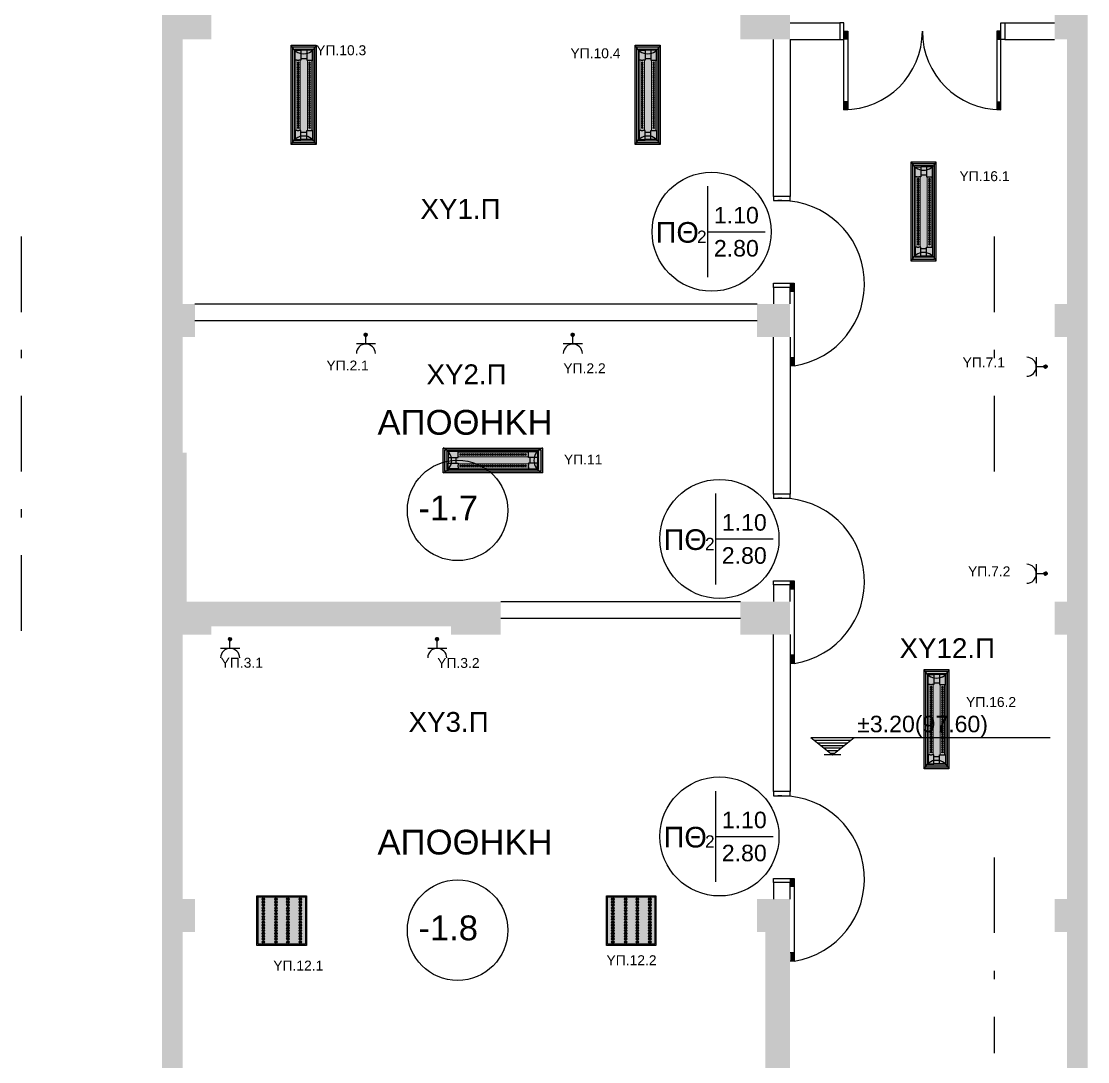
# Model space of a CAD drawing. Header units: metres. Extents: x 0 to 132, y -109 to 310.
# Drawn here: x 20.32 to 33.22, y -63.54 to -50.95 of the extents above; entities that cross this region are included whole.
import ezdxf
from ezdxf.enums import TextEntityAlignment as Align

# ---------------------------------------------------------------- set-up
doc = ezdxf.new("R2010")
doc.units = ezdxf.units.M
doc.header["$LTSCALE"] = 0.036
doc.linetypes.add('DASHDOTX2', pattern=[50.8, 25.4, -12.7, 0, -12.7])
doc.layers.get('0').update_dxf_attribs({"color": 252})
for name, color, linetype in [('arxitektonika', 254, 'Continuous'), ('electext', 20, 'Continuous'), ('HLEK-SYMBOL', 3, 'Continuous'), ('HLEK_FL001_SYMBOLS', 230, 'Continuous'), ('mihanologika text', 20, 'Continuous'), ('Parathira', 252, 'Continuous')]:
    doc.layers.add(name, color=color, linetype=linetype)
doc.styles.add('COMU-N', font='arial.ttf')
doc.styles.get("Standard").update_dxf_attribs({"font": 'arial.ttf'})

# ---------------------------------------------------------------- blocks, each defined once
blk = doc.blocks.new('A$C30F022F0')
at = {"layer": 'Parathira'}
for p, q in [((-0.2, -0.2), (-0.2, -0.25)), ((-0.2, -0.25), (0, -0.25)), ((-0.1, -0.25), (-0.15, -0.25)), ((0, -0.25), (0, -0.2)), ((-0.2, -1.25), (0, -1.25)), ((-0.2, -1.3), (-0.2, -1.25)), ((0, -1.25), (0.05, -1.25)), ((0, -1.25), (0, -1.3)), ((0.01, -1.25), (0.01, -1.35)), ((0.02, -1.25), (0.02, -1.35)), ((0.03, -1.25), (0.03, -1.35)), ((0.04, -1.25), (0.04, -1.35)), ((0.05, -1.25), (0.05, -2.25)), ((0.05, -1.35), (0, -1.35)), ((0.05, -2.15), (0, -2.15)), ((0.01, -2.15), (0.01, -2.25)), ((0.02, -2.15), (0.02, -2.25)), ((0.03, -2.15), (0.03, -2.25)), ((0.04, -2.15), (0.04, -2.25)), ((0.05, -2.25), (0, -2.25))]:
    blk.add_line(p, q, dxfattribs=at)
blk.add_arc((-0.106, -1.256), 1.006, 278.9092, 89.67, dxfattribs=at)
blk = doc.blocks.new('A$C5CF07E2A')
at = {"layer": 'Parathira'}
for p, q in [((0.05, 0), (0, 0)), ((0.05, -0.2), (0.05, 0)), ((1.95, 0), (2, 0)), ((1.95, -0.2), (1.95, 0)), ((0.05, -1.05), (0.05, -0.1)), ((0.05, -0.1), (0.098, -0.1)), ((0.059, -0.1), (0.059, -0.195)), ((0.069, -0.1), (0.069, -0.195)), ((0.079, -0.1), (0.079, -0.195)), ((0.088, -0.1), (0.088, -0.195)), ((0.098, -0.1), (0.098, -1.049)), ((1.95, -0.1), (1.903, -0.1)), ((1.903, -0.1), (1.903, -1.049)), ((1.912, -0.1), (1.912, -0.195)), ((1.922, -0.1), (1.922, -0.195)), ((1.931, -0.1), (1.931, -0.195)), ((1.941, -0.1), (1.941, -0.195)), ((1.95, -1.05), (1.95, -0.1)), ((0, -0.2), (0.05, -0.2)), ((0.098, -0.195), (0.05, -0.195)), ((1.903, -0.195), (1.95, -0.195)), ((2, -0.2), (1.95, -0.2)), ((0.098, -0.955), (0.05, -0.955)), ((0.059, -0.955), (0.059, -1.05)), ((0.069, -0.955), (0.069, -1.05)), ((0.079, -0.955), (0.079, -1.05)), ((0.088, -0.955), (0.088, -1.049)), ((1.903, -0.955), (1.95, -0.955)), ((1.912, -0.955), (1.912, -1.049)), ((1.922, -0.955), (1.922, -1.05)), ((1.931, -0.955), (1.931, -1.05)), ((1.941, -0.955), (1.941, -1.05))]:
    blk.add_line(p, q, dxfattribs=at)
for centre, start, end in [((0.05, -0.1), 270, 0), ((1.95, -0.1), 180, 270)]:
    blk.add_arc(centre, 0.95, start, end, dxfattribs=at)
blk = doc.blocks.new('gJ6_a14')
at = {"linetype": 'Continuous'}
for p, q in [((-0.1176, 0.1119), (0.113, 0.1119)), ((0, 0.1119), (0, 0))]:
    blk.add_line(p, q, dxfattribs=at)
blk.add_arc((-0.0023, 0.2279), 0.1153, 180, 358.95657, dxfattribs=at)
blk = doc.blocks.new('*X789')
at = {"color": 0}
for p, q in [((15.598, 2.587), (15.737, 2.727)), ((15.598, 2.622), (15.702, 2.727)), ((15.601, 2.607), (15.609, 2.616)), ((15.604, 2.646), (15.605, 2.647)), ((15.605, 2.559), (15.765, 2.719)), ((15.605, 2.577), (15.614, 2.585)), ((15.609, 2.652), (15.618, 2.66)), ((15.611, 2.547), (15.618, 2.554)), ((15.614, 2.621), (15.623, 2.63)), ((15.617, 2.536), (15.789, 2.707)), ((15.618, 2.59), (15.627, 2.599)), ((15.623, 2.665), (15.631, 2.674)), ((15.623, 2.559), (15.631, 2.568)), ((15.627, 2.634), (15.636, 2.643)), ((15.627, 2.528), (15.636, 2.537)), ((15.631, 2.603), (15.64, 2.612)), ((15.633, 2.516), (15.808, 2.691)), ((15.636, 2.678), (15.645, 2.687)), ((15.636, 2.572), (15.645, 2.581)), ((15.64, 2.647), (15.649, 2.656)), ((15.64, 2.541), (15.649, 2.55)), ((15.645, 2.616), (15.654, 2.625)), ((15.645, 2.51), (15.654, 2.519)), ((15.649, 2.691), (15.658, 2.7)), ((15.649, 2.585), (15.658, 2.594)), ((15.653, 2.501), (15.824, 2.672)), ((15.654, 2.66), (15.662, 2.669)), ((15.654, 2.554), (15.662, 2.563)), ((15.658, 2.63), (15.667, 2.638)), ((15.658, 2.523), (15.667, 2.532)), ((15.662, 2.705), (15.671, 2.714)), ((15.662, 2.599), (15.671, 2.607)), ((15.664, 2.494), (15.671, 2.501)), ((15.667, 2.674), (15.676, 2.683)), ((15.667, 2.568), (15.676, 2.577)), ((15.671, 2.643), (15.68, 2.652)), ((15.671, 2.537), (15.68, 2.546)), ((15.676, 2.718), (15.678, 2.721)), ((15.676, 2.489), (15.836, 2.648)), ((15.676, 2.612), (15.685, 2.621)), ((15.676, 2.506), (15.685, 2.515)), ((15.68, 2.687), (15.689, 2.696)), ((15.68, 2.581), (15.689, 2.59)), ((15.685, 2.656), (15.693, 2.665)), ((15.685, 2.55), (15.693, 2.559)), ((15.689, 2.625), (15.698, 2.634)), ((15.689, 2.519), (15.698, 2.528)), ((15.693, 2.7), (15.702, 2.709)), ((15.693, 2.594), (15.702, 2.603)), ((15.693, 2.488), (15.702, 2.497)), ((15.698, 2.669), (15.707, 2.678)), ((15.698, 2.563), (15.707, 2.572)), ((15.702, 2.638), (15.711, 2.647)), ((15.702, 2.532), (15.711, 2.541)), ((15.705, 2.482), (15.843, 2.62)), ((15.707, 2.714), (15.715, 2.722)), ((15.707, 2.607), (15.715, 2.616)), ((15.707, 2.501), (15.715, 2.51)), ((15.711, 2.683), (15.72, 2.691)), ((15.711, 2.577), (15.72, 2.585)), ((15.715, 2.652), (15.724, 2.66)), ((15.715, 2.546), (15.724, 2.554)), ((15.72, 2.727), (15.721, 2.728)), ((15.72, 2.621), (15.729, 2.63)), ((15.72, 2.515), (15.729, 2.523)), ((15.724, 2.696), (15.733, 2.705)), ((15.724, 2.59), (15.733, 2.599)), ((15.724, 2.484), (15.733, 2.493)), ((15.729, 2.665), (15.738, 2.674)), ((15.729, 2.559), (15.738, 2.568)), ((15.733, 2.634), (15.742, 2.643)), ((15.733, 2.528), (15.742, 2.537)), ((15.738, 2.709), (15.746, 2.718)), ((15.738, 2.603), (15.746, 2.612)), ((15.738, 2.497), (15.746, 2.506)), ((15.741, 2.482), (15.842, 2.584)), ((15.742, 2.678), (15.751, 2.687)), ((15.742, 2.572), (15.751, 2.581)), ((15.746, 2.647), (15.755, 2.656)), ((15.746, 2.541), (15.755, 2.55)), ((15.751, 2.722), (15.752, 2.724)), ((15.751, 2.616), (15.76, 2.625)), ((15.751, 2.51), (15.76, 2.519)), ((15.755, 2.691), (15.764, 2.7)), ((15.755, 2.585), (15.764, 2.594)), ((15.76, 2.66), (15.768, 2.669)), ((15.76, 2.554), (15.768, 2.563)), ((15.764, 2.63), (15.773, 2.638)), ((15.764, 2.523), (15.773, 2.532)), ((15.768, 2.705), (15.777, 2.714)), ((15.768, 2.599), (15.777, 2.607)), ((15.768, 2.493), (15.777, 2.501)), ((15.773, 2.674), (15.782, 2.683)), ((15.773, 2.568), (15.782, 2.577)), ((15.777, 2.643), (15.786, 2.652)), ((15.777, 2.537), (15.786, 2.546)), ((15.782, 2.612), (15.791, 2.621)), ((15.782, 2.506), (15.791, 2.515)), ((15.786, 2.687), (15.795, 2.696)), ((15.786, 2.581), (15.795, 2.59)), ((15.791, 2.656), (15.799, 2.665)), ((15.791, 2.55), (15.799, 2.559)), ((15.795, 2.625), (15.804, 2.634)), ((15.795, 2.519), (15.804, 2.528)), ((15.799, 2.594), (15.808, 2.603)), ((15.804, 2.669), (15.813, 2.678)), ((15.804, 2.563), (15.813, 2.572)), ((15.808, 2.638), (15.817, 2.647)), ((15.808, 2.532), (15.817, 2.541)), ((15.813, 2.607), (15.822, 2.616)), ((15.817, 2.577), (15.826, 2.585)), ((15.822, 2.652), (15.83, 2.66)), ((15.822, 2.546), (15.83, 2.554)), ((15.826, 2.621), (15.835, 2.63)), ((15.83, 2.59), (15.839, 2.599)), ((15.835, 2.559), (15.835, 2.56)), ((15.839, 2.634), (15.84, 2.635)), ((15.844, 2.603), (15.844, 2.603))]:
    blk.add_line(p, q, dxfattribs=at)
blk = doc.blocks.new('GJ6_A78')
at = {"layer": 'HLEK-SYMBOL', "color": 0, "linetype": 'Continuous'}
blk.add_circle((0, 0), 0.0989, dxfattribs=at)
at = {"layer": 'HLEK-SYMBOL', "color": 0, "xscale": 0.8, "yscale": 0.8, "zscale": 0.8}
blk.add_blockref('*X789', (-12.576, -2.084), dxfattribs=at)
blk = doc.blocks.new('priza')
at = {"layer": 'HLEK_FL001_SYMBOLS', "xscale": 0.1951472641207488, "yscale": 0.1951472641207488, "zscale": 0.1951472641207488}
blk.add_blockref('GJ6_A78', (87.4, -100.495), dxfattribs=at)
at = {"layer": 'HLEK_FL001_SYMBOLS', "rotation": 180}
blk.add_blockref('gJ6_a14', (87.4, -100.495), dxfattribs=at)
blk = doc.blocks.new('led stegano orofis 2x32W 1200x300mm')
at = {"layer": 'HLEK_FL001_SYMBOLS', "linetype": 'Continuous', "lineweight": 0}
h = blk.add_hatch(color=150, dxfattribs=at)
h.dxf.hatch_style = 1
h.paths.add_polyline_path([(45.096, 60.142), (45.096, 59.842), (46.298, 59.842), (46.298, 60.142)])
h.paths.add_polyline_path([(46.278, 60.122), (46.278, 59.862), (45.116, 59.862), (45.116, 60.122)], flags=16)
h.paths.add_polyline_path([(46.252, 60.102), (46.252, 59.878), (45.143, 59.878), (45.143, 60.102)], flags=0)
h = blk.add_hatch(color=256, dxfattribs=at)
h.dxf.hatch_style = 1
h.paths.add_polyline_path([(45.116, 60.122), (45.116, 59.862), (46.278, 59.862), (46.278, 60.122)])
h.paths.add_polyline_path([(46.252, 60.102), (46.252, 59.878), (45.143, 59.878), (45.143, 60.102)], flags=16)
h = blk.add_hatch(color=11, dxfattribs=at)
h.dxf.hatch_style = 1
h.paths.add_polyline_path([(45.143, 60.102), (45.143, 59.878), (46.252, 59.878), (46.252, 60.102)])
h = blk.add_hatch(color=140, dxfattribs=at)
h.dxf.hatch_style = 1
h.paths.add_polyline_path([(45.312, 60.058, 1), (45.29, 60.058, 1)])
h = blk.add_hatch(color=140, dxfattribs=at)
h.dxf.hatch_style = 1
h.paths.add_polyline_path([(45.339, 60.058, 1), (45.317, 60.058, 1)])
h = blk.add_hatch(color=140, dxfattribs=at)
h.dxf.hatch_style = 1
h.paths.add_polyline_path([(45.366, 60.058, 1), (45.344, 60.058, 1)])
h = blk.add_hatch(color=140, dxfattribs=at)
h.dxf.hatch_style = 1
h.paths.add_polyline_path([(45.392, 60.058, 1), (45.37, 60.058, 1)])
h = blk.add_hatch(color=140, dxfattribs=at)
h.dxf.hatch_style = 1
h.paths.add_polyline_path([(45.419, 60.058, 1), (45.397, 60.058, 1)])
h = blk.add_hatch(color=140, dxfattribs=at)
h.dxf.hatch_style = 1
h.paths.add_polyline_path([(45.445, 60.058, 1), (45.423, 60.058, 1)])
h = blk.add_hatch(color=140, dxfattribs=at)
h.dxf.hatch_style = 1
h.paths.add_polyline_path([(45.471, 60.058, 1), (45.449, 60.058, 1)])
h = blk.add_hatch(color=140, dxfattribs=at)
h.dxf.hatch_style = 1
h.paths.add_polyline_path([(45.496, 60.058, 1), (45.474, 60.058, 1)])
h = blk.add_hatch(color=140, dxfattribs=at)
h.dxf.hatch_style = 1
h.paths.add_polyline_path([(45.523, 60.058, 1), (45.501, 60.058, 1)])
h = blk.add_hatch(color=140, dxfattribs=at)
h.dxf.hatch_style = 1
h.paths.add_polyline_path([(45.55, 60.058, 1), (45.528, 60.058, 1)])
h = blk.add_hatch(color=140, dxfattribs=at)
h.dxf.hatch_style = 1
h.paths.add_polyline_path([(45.576, 60.058, 1), (45.554, 60.058, 1)])
h = blk.add_hatch(color=140, dxfattribs=at)
h.dxf.hatch_style = 1
h.paths.add_polyline_path([(45.601, 60.058, 1), (45.579, 60.058, 1)])
h = blk.add_hatch(color=140, dxfattribs=at)
h.dxf.hatch_style = 1
h.paths.add_polyline_path([(45.626, 60.058, 1), (45.604, 60.058, 1)])
h = blk.add_hatch(color=140, dxfattribs=at)
h.dxf.hatch_style = 1
h.paths.add_polyline_path([(45.653, 60.058, 1), (45.631, 60.058, 1)])
h = blk.add_hatch(color=140, dxfattribs=at)
h.dxf.hatch_style = 1
h.paths.add_polyline_path([(45.679, 60.058, 1), (45.657, 60.058, 1)])
h = blk.add_hatch(color=140, dxfattribs=at)
h.dxf.hatch_style = 1
h.paths.add_polyline_path([(45.706, 60.058, 1), (45.684, 60.058, 1)])
h = blk.add_hatch(color=140, dxfattribs=at)
h.dxf.hatch_style = 1
h.paths.add_polyline_path([(45.732, 60.058, 1), (45.71, 60.058, 1)])
h = blk.add_hatch(color=140, dxfattribs=at)
h.dxf.hatch_style = 1
h.paths.add_polyline_path([(45.759, 60.058, 1), (45.737, 60.058, 1)])
h = blk.add_hatch(color=140, dxfattribs=at)
h.dxf.hatch_style = 1
h.paths.add_polyline_path([(45.785, 60.058, 1), (45.763, 60.058, 1)])
h = blk.add_hatch(color=140, dxfattribs=at)
h.dxf.hatch_style = 1
h.paths.add_polyline_path([(45.811, 60.058, 1), (45.789, 60.058, 1)])
h = blk.add_hatch(color=140, dxfattribs=at)
h.dxf.hatch_style = 1
h.paths.add_polyline_path([(45.838, 60.058, 1), (45.816, 60.058, 1)])
h = blk.add_hatch(color=140, dxfattribs=at)
h.dxf.hatch_style = 1
h.paths.add_polyline_path([(45.863, 60.058, 1), (45.841, 60.058, 1)])
h = blk.add_hatch(color=140, dxfattribs=at)
h.dxf.hatch_style = 1
h.paths.add_polyline_path([(45.888, 60.058, 1), (45.866, 60.058, 1)])
h = blk.add_hatch(color=140, dxfattribs=at)
h.dxf.hatch_style = 1
h.paths.add_polyline_path([(45.914, 60.058, 1), (45.892, 60.058, 1)])
h = blk.add_hatch(color=140, dxfattribs=at)
h.dxf.hatch_style = 1
h.paths.add_polyline_path([(45.941, 60.058, 1), (45.919, 60.058, 1)])
h = blk.add_hatch(color=140, dxfattribs=at)
h.dxf.hatch_style = 1
h.paths.add_polyline_path([(45.966, 60.058, 1), (45.945, 60.058, 1)])
h = blk.add_hatch(color=140, dxfattribs=at)
h.dxf.hatch_style = 1
h.paths.add_polyline_path([(45.993, 60.058, 1), (45.971, 60.058, 1)])
h = blk.add_hatch(color=140, dxfattribs=at)
h.dxf.hatch_style = 1
h.paths.add_polyline_path([(46.019, 60.058, 1), (45.997, 60.058, 1)])
h = blk.add_hatch(color=140, dxfattribs=at)
h.dxf.hatch_style = 1
h.paths.add_polyline_path([(46.046, 60.058, 1), (46.024, 60.058, 1)])
h = blk.add_hatch(color=140, dxfattribs=at)
h.dxf.hatch_style = 1
h.paths.add_polyline_path([(46.072, 60.058, 1), (46.05, 60.058, 1)])
h = blk.add_hatch(color=140, dxfattribs=at)
h.dxf.hatch_style = 1
h.paths.add_polyline_path([(46.098, 60.058, 1), (46.076, 60.058, 1)])
h = blk.add_hatch(color=140, dxfattribs=at)
h.dxf.hatch_style = 1
h.paths.add_polyline_path([(45.312, 59.92, 1), (45.29, 59.92, 1)])
h = blk.add_hatch(color=140, dxfattribs=at)
h.dxf.hatch_style = 1
h.paths.add_polyline_path([(45.339, 59.92, 1), (45.317, 59.92, 1)])
h = blk.add_hatch(color=140, dxfattribs=at)
h.dxf.hatch_style = 1
h.paths.add_polyline_path([(45.366, 59.92, 1), (45.344, 59.92, 1)])
h = blk.add_hatch(color=140, dxfattribs=at)
h.dxf.hatch_style = 1
h.paths.add_polyline_path([(45.392, 59.92, 1), (45.37, 59.92, 1)])
h = blk.add_hatch(color=140, dxfattribs=at)
h.dxf.hatch_style = 1
h.paths.add_polyline_path([(45.419, 59.92, 1), (45.397, 59.92, 1)])
h = blk.add_hatch(color=140, dxfattribs=at)
h.dxf.hatch_style = 1
h.paths.add_polyline_path([(45.445, 59.92, 1), (45.423, 59.92, 1)])
h = blk.add_hatch(color=140, dxfattribs=at)
h.dxf.hatch_style = 1
h.paths.add_polyline_path([(45.471, 59.92, 1), (45.449, 59.92, 1)])
h = blk.add_hatch(color=140, dxfattribs=at)
h.dxf.hatch_style = 1
h.paths.add_polyline_path([(45.496, 59.92, 1), (45.474, 59.92, 1)])
h = blk.add_hatch(color=140, dxfattribs=at)
h.dxf.hatch_style = 1
h.paths.add_polyline_path([(45.523, 59.92, 1), (45.501, 59.92, 1)])
h = blk.add_hatch(color=140, dxfattribs=at)
h.dxf.hatch_style = 1
h.paths.add_polyline_path([(45.55, 59.92, 1), (45.528, 59.92, 1)])
h = blk.add_hatch(color=140, dxfattribs=at)
h.dxf.hatch_style = 1
h.paths.add_polyline_path([(45.576, 59.92, 1), (45.554, 59.92, 1)])
h = blk.add_hatch(color=140, dxfattribs=at)
h.dxf.hatch_style = 1
h.paths.add_polyline_path([(45.601, 59.92, 1), (45.579, 59.92, 1)])
h = blk.add_hatch(color=140, dxfattribs=at)
h.dxf.hatch_style = 1
h.paths.add_polyline_path([(45.626, 59.92, 1), (45.604, 59.92, 1)])
h = blk.add_hatch(color=140, dxfattribs=at)
h.dxf.hatch_style = 1
h.paths.add_polyline_path([(45.653, 59.92, 1), (45.631, 59.92, 1)])
h = blk.add_hatch(color=140, dxfattribs=at)
h.dxf.hatch_style = 1
h.paths.add_polyline_path([(45.679, 59.92, 1), (45.657, 59.92, 1)])
h = blk.add_hatch(color=140, dxfattribs=at)
h.dxf.hatch_style = 1
h.paths.add_polyline_path([(45.706, 59.92, 1), (45.684, 59.92, 1)])
h = blk.add_hatch(color=140, dxfattribs=at)
h.dxf.hatch_style = 1
h.paths.add_polyline_path([(45.732, 59.92, 1), (45.71, 59.92, 1)])
h = blk.add_hatch(color=140, dxfattribs=at)
h.dxf.hatch_style = 1
h.paths.add_polyline_path([(45.759, 59.92, 1), (45.737, 59.92, 1)])
h = blk.add_hatch(color=140, dxfattribs=at)
h.dxf.hatch_style = 1
h.paths.add_polyline_path([(45.785, 59.92, 1), (45.763, 59.92, 1)])
h = blk.add_hatch(color=140, dxfattribs=at)
h.dxf.hatch_style = 1
h.paths.add_polyline_path([(45.811, 59.92, 1), (45.789, 59.92, 1)])
h = blk.add_hatch(color=140, dxfattribs=at)
h.dxf.hatch_style = 1
h.paths.add_polyline_path([(45.838, 59.92, 1), (45.816, 59.92, 1)])
h = blk.add_hatch(color=140, dxfattribs=at)
h.dxf.hatch_style = 1
h.paths.add_polyline_path([(45.863, 59.92, 1), (45.841, 59.92, 1)])
h = blk.add_hatch(color=140, dxfattribs=at)
h.dxf.hatch_style = 1
h.paths.add_polyline_path([(45.888, 59.92, 1), (45.866, 59.92, 1)])
h = blk.add_hatch(color=140, dxfattribs=at)
h.dxf.hatch_style = 1
h.paths.add_polyline_path([(45.914, 59.92, 1), (45.892, 59.92, 1)])
h = blk.add_hatch(color=140, dxfattribs=at)
h.dxf.hatch_style = 1
h.paths.add_polyline_path([(45.941, 59.92, 1), (45.919, 59.92, 1)])
h = blk.add_hatch(color=140, dxfattribs=at)
h.dxf.hatch_style = 1
h.paths.add_polyline_path([(45.966, 59.92, 1), (45.945, 59.92, 1)])
h = blk.add_hatch(color=140, dxfattribs=at)
h.dxf.hatch_style = 1
h.paths.add_polyline_path([(45.993, 59.92, 1), (45.971, 59.92, 1)])
h = blk.add_hatch(color=140, dxfattribs=at)
h.dxf.hatch_style = 1
h.paths.add_polyline_path([(46.019, 59.92, 1), (45.997, 59.92, 1)])
h = blk.add_hatch(color=140, dxfattribs=at)
h.dxf.hatch_style = 1
h.paths.add_polyline_path([(46.046, 59.92, 1), (46.024, 59.92, 1)])
h = blk.add_hatch(color=140, dxfattribs=at)
h.dxf.hatch_style = 1
h.paths.add_polyline_path([(46.072, 59.92, 1), (46.05, 59.92, 1)])
h = blk.add_hatch(color=140, dxfattribs=at)
h.dxf.hatch_style = 1
h.paths.add_polyline_path([(46.098, 59.92, 1), (46.076, 59.92, 1)])
at = {"layer": 'HLEK_FL001_SYMBOLS'}
for p, q in [((45.265, 60.095), (45.157, 60.095)), ((45.157, 60.095), (45.157, 60.025)), ((45.157, 60.025), (45.265, 60.025)), ((45.157, 59.955), (45.157, 60.025)), ((45.247, 60.025), (45.247, 59.955)), ((45.265, 60.07), (45.265, 60.095)), ((45.265, 60.07), (45.265, 60.05)), ((45.265, 60.025), (45.265, 60.05)), ((46.117, 60.095), (46.237, 60.095)), ((46.117, 60.07), (46.117, 60.095)), ((46.117, 60.07), (46.117, 60.05)), ((46.117, 60.025), (46.117, 60.05)), ((46.237, 60.025), (46.117, 60.025)), ((46.139, 60.025), (46.139, 59.955)), ((46.237, 60.095), (46.237, 60.025)), ((46.237, 59.955), (46.237, 60.025)), ((45.157, 59.885), (45.157, 59.955)), ((45.157, 59.955), (45.265, 59.955)), ((45.265, 59.885), (45.157, 59.885)), ((45.265, 59.955), (45.265, 59.93)), ((45.265, 59.93), (45.265, 59.91)), ((45.265, 59.91), (45.265, 59.885)), ((46.117, 59.955), (46.117, 59.93)), ((46.237, 59.955), (46.117, 59.955)), ((46.117, 59.93), (46.117, 59.91)), ((46.117, 59.91), (46.117, 59.885)), ((46.117, 59.885), (46.237, 59.885)), ((46.237, 59.885), (46.237, 59.955))]:
    blk.add_line(p, q, dxfattribs=at)
at = {"layer": 'HLEK_FL001_SYMBOLS', "linetype": 'Continuous', "lineweight": 0}
for p, q in [((45.265, 60.086), (46.117, 60.086)), ((45.265, 60.033), (46.117, 60.033)), ((45.265, 59.947), (46.117, 59.947)), ((45.265, 59.894), (46.117, 59.894))]:
    blk.add_line(p, q, dxfattribs=at)
at = {"layer": 'HLEK_FL001_SYMBOLS'}
for points in [[(45.096, 60.142), (46.298, 60.142), (46.298, 59.842), (45.096, 59.842)], [(45.116, 60.122), (46.278, 60.122), (46.278, 59.862), (45.116, 59.862)]]:
    blk.add_lwpolyline(points, close=True, dxfattribs=at)
at = {"layer": 'HLEK_FL001_SYMBOLS', "linetype": 'Continuous', "lineweight": 0}
blk.add_lwpolyline([(45.143, 60.102), (46.252, 60.102), (46.252, 59.878), (45.143, 59.878)], close=True, dxfattribs=at)
for centre in [(45.301, 60.058), (45.328, 60.058), (45.355, 60.058), (45.381, 60.058), (45.408, 60.058), (45.434, 60.058), (45.46, 60.058), (45.485, 60.058), (45.512, 60.058), (45.539, 60.058), (45.565, 60.058), (45.59, 60.058), (45.615, 60.058), (45.642, 60.058), (45.668, 60.058), (45.695, 60.058), (45.721, 60.058), (45.748, 60.058), (45.774, 60.058), (45.8, 60.058), (45.827, 60.058), (45.852, 60.058), (45.877, 60.058), (45.903, 60.058), (45.93, 60.058), (45.955, 60.058), (45.982, 60.058), (46.008, 60.058), (46.035, 60.058), (46.061, 60.058), (46.087, 60.058), (45.301, 59.92), (45.328, 59.92), (45.355, 59.92), (45.381, 59.92), (45.408, 59.92), (45.434, 59.92), (45.46, 59.92), (45.485, 59.92), (45.512, 59.92), (45.539, 59.92), (45.565, 59.92), (45.59, 59.92), (45.615, 59.92), (45.642, 59.92), (45.668, 59.92), (45.695, 59.92), (45.721, 59.92), (45.748, 59.92), (45.774, 59.92), (45.8, 59.92), (45.827, 59.92), (45.852, 59.92), (45.877, 59.92), (45.903, 59.92), (45.93, 59.92), (45.955, 59.92), (45.982, 59.92), (46.008, 59.92), (46.035, 59.92), (46.061, 59.92), (46.087, 59.92)]:
    blk.add_circle(centre, 0.011, dxfattribs=at)
at = {"layer": 'HLEK_FL001_SYMBOLS'}
for centre, start, end in [((45.039, 59.992), 290.9764, 69.0236), ((46.356, 59.992), 110.9764, 249.0236)]:
    blk.add_arc(centre, 0.161, start, end, dxfattribs=at)
blk = doc.blocks.new('panel led 4x16W 60x60cm acrylic')
at = {"layer": 'HLEK_FL001_SYMBOLS', "linetype": 'Continuous', "lineweight": 0}
h = blk.add_hatch(color=201, dxfattribs=at)
h.dxf.hatch_style = 1
h.paths.add_polyline_path([(45.418, 65.558), (45.418, 64.986), (45.99, 64.986), (45.99, 65.558)])
h.paths.add_polyline_path([(45.621, 65.355, -1), (45.651, 65.355, -1)], flags=16)
h.paths.add_polyline_path([(45.621, 65.39, -1), (45.651, 65.39, -1)], flags=16)
h.paths.add_polyline_path([(45.794, 65.355, -1), (45.764, 65.355, -1)], flags=16)
h.paths.add_polyline_path([(45.764, 65.39, -1), (45.794, 65.39, -1)], flags=16)
h.paths.add_polyline_path([(45.651, 65.32, -1), (45.621, 65.32, -1)], flags=16)
h.paths.add_polyline_path([(45.794, 65.32, -1), (45.764, 65.32, -1)], flags=16)
h.paths.add_polyline_path([(45.621, 65.425, -1), (45.651, 65.425, -1)], flags=16)
h.paths.add_polyline_path([(45.764, 65.425, -1), (45.794, 65.425, -1)], flags=16)
h.paths.add_polyline_path([(45.651, 65.286, -1), (45.621, 65.286, -1)], flags=16)
h.paths.add_polyline_path([(45.794, 65.286, -1), (45.764, 65.286, -1)], flags=16)
h.paths.add_polyline_path([(45.621, 65.459, -1), (45.651, 65.459, -1)], flags=16)
h.paths.add_polyline_path([(45.764, 65.459, -1), (45.794, 65.459, -1)], flags=16)
h.paths.add_polyline_path([(45.651, 65.251, -1), (45.621, 65.251, -1)], flags=16)
h.paths.add_polyline_path([(45.794, 65.251, -1), (45.764, 65.251, -1)], flags=16)
h.paths.add_polyline_path([(45.621, 65.494, -1), (45.651, 65.494, -1)], flags=16)
h.paths.add_polyline_path([(45.764, 65.494, -1), (45.794, 65.494, -1)], flags=16)
h.paths.add_polyline_path([(45.651, 65.216, -1), (45.621, 65.216, -1)], flags=16)
h.paths.add_polyline_path([(45.794, 65.216, -1), (45.764, 65.216, -1)], flags=16)
h.paths.add_polyline_path([(45.621, 65.531, -1), (45.651, 65.531, -1)], flags=16)
h.paths.add_polyline_path([(45.764, 65.531, -1), (45.794, 65.531, -1)], flags=16)
h.paths.add_polyline_path([(45.651, 65.182, -1), (45.621, 65.182, -1)], flags=16)
h.paths.add_polyline_path([(45.794, 65.182, -1), (45.764, 65.182, -1)], flags=16)
h.paths.add_polyline_path([(45.467, 65.355, -1), (45.497, 65.355, -1)], flags=16)
h.paths.add_polyline_path([(45.467, 65.39, -1), (45.497, 65.39, -1)], flags=16)
h.paths.add_polyline_path([(45.497, 65.32, -1), (45.467, 65.32, -1)], flags=16)
h.paths.add_polyline_path([(45.651, 65.148, -1), (45.621, 65.148, -1)], flags=16)
h.paths.add_polyline_path([(45.944, 65.355, -1), (45.914, 65.355, -1)], flags=16)
h.paths.add_polyline_path([(45.944, 65.39, -1), (45.914, 65.39, -1)], flags=16)
h.paths.add_polyline_path([(45.794, 65.148, -1), (45.764, 65.148, -1)], flags=16)
h.paths.add_polyline_path([(45.467, 65.425, -1), (45.497, 65.425, -1)], flags=16)
h.paths.add_polyline_path([(45.944, 65.32, -1), (45.914, 65.32, -1)], flags=16)
h.paths.add_polyline_path([(45.497, 65.286, -1), (45.467, 65.286, -1)], flags=16)
h.paths.add_polyline_path([(45.914, 65.425, -1), (45.944, 65.425, -1)], flags=16)
h.paths.add_polyline_path([(45.944, 65.286, -1), (45.914, 65.286, -1)], flags=16)
h.paths.add_polyline_path([(45.467, 65.459, -1), (45.497, 65.459, -1)], flags=16)
h.paths.add_polyline_path([(45.914, 65.459, -1), (45.944, 65.459, -1)], flags=16)
h.paths.add_polyline_path([(45.497, 65.251, -1), (45.467, 65.251, -1)], flags=16)
h.paths.add_polyline_path([(45.944, 65.251, -1), (45.914, 65.251, -1)], flags=16)
h.paths.add_polyline_path([(45.467, 65.494, -1), (45.497, 65.494, -1)], flags=16)
h.paths.add_polyline_path([(45.651, 65.115, -1), (45.621, 65.115, -1)], flags=16)
h.paths.add_polyline_path([(45.794, 65.115, -1), (45.764, 65.115, -1)], flags=16)
h.paths.add_polyline_path([(45.914, 65.494, -1), (45.944, 65.494, -1)], flags=16)
h.paths.add_polyline_path([(45.497, 65.216, -1), (45.467, 65.216, -1)], flags=16)
h.paths.add_polyline_path([(45.944, 65.216, -1), (45.914, 65.216, -1)], flags=16)
h.paths.add_polyline_path([(45.467, 65.531, -1), (45.497, 65.531, -1)], flags=16)
h.paths.add_polyline_path([(45.914, 65.531, -1), (45.944, 65.531, -1)], flags=16)
h.paths.add_polyline_path([(45.497, 65.182, -1), (45.467, 65.182, -1)], flags=16)
h.paths.add_polyline_path([(45.944, 65.182, -1), (45.914, 65.182, -1)], flags=16)
h.paths.add_polyline_path([(45.651, 65.081, -1), (45.621, 65.081, -1)], flags=16)
h.paths.add_polyline_path([(45.794, 65.081, -1), (45.764, 65.081, -1)], flags=16)
h.paths.add_polyline_path([(45.497, 65.148, -1), (45.467, 65.148, -1)], flags=16)
h.paths.add_polyline_path([(45.944, 65.148, -1), (45.914, 65.148, -1)], flags=16)
h.paths.add_polyline_path([(45.651, 65.048, -1), (45.621, 65.048, -1)], flags=16)
h.paths.add_polyline_path([(45.794, 65.048, -1), (45.764, 65.048, -1)], flags=16)
h.paths.add_polyline_path([(45.497, 65.115, -1), (45.467, 65.115, -1)], flags=16)
h.paths.add_polyline_path([(45.944, 65.115, -1), (45.914, 65.115, -1)], flags=16)
h.paths.add_polyline_path([(45.651, 65.013, -1), (45.621, 65.013, -1)], flags=16)
h.paths.add_polyline_path([(45.497, 65.081, -1), (45.467, 65.081, -1)], flags=16)
h.paths.add_polyline_path([(45.794, 65.013, -1), (45.764, 65.013, -1)], flags=16)
h.paths.add_polyline_path([(45.944, 65.081, -1), (45.914, 65.081, -1)], flags=16)
h.paths.add_polyline_path([(45.497, 65.048, -1), (45.467, 65.048, -1)], flags=16)
h.paths.add_polyline_path([(45.944, 65.048, -1), (45.914, 65.048, -1)], flags=16)
h.paths.add_polyline_path([(45.497, 65.013, -1), (45.467, 65.013, -1)], flags=16)
h.paths.add_polyline_path([(45.944, 65.013, -1), (45.914, 65.013, -1)], flags=16)
h = blk.add_hatch(color=11, dxfattribs=at)
h.dxf.hatch_style = 1
h.paths.add_polyline_path([(45.497, 65.531, 1), (45.467, 65.531, 1)])
h = blk.add_hatch(color=11, dxfattribs=at)
h.dxf.hatch_style = 1
h.paths.add_polyline_path([(45.651, 65.531, 1), (45.621, 65.531, 1)])
h = blk.add_hatch(color=11, dxfattribs=at)
h.dxf.hatch_style = 1
h.paths.add_polyline_path([(45.794, 65.531, 1), (45.764, 65.531, 1)])
h = blk.add_hatch(color=11, dxfattribs=at)
h.dxf.hatch_style = 1
h.paths.add_polyline_path([(45.944, 65.531, 1), (45.914, 65.531, 1)])
h = blk.add_hatch(color=11, dxfattribs=at)
h.dxf.hatch_style = 1
h.paths.add_polyline_path([(45.497, 65.494, 1), (45.467, 65.494, 1)])
h = blk.add_hatch(color=11, dxfattribs=at)
h.dxf.hatch_style = 1
h.paths.add_polyline_path([(45.497, 65.459, 1), (45.467, 65.459, 1)])
h = blk.add_hatch(color=11, dxfattribs=at)
h.dxf.hatch_style = 1
h.paths.add_polyline_path([(45.497, 65.425, 1), (45.467, 65.425, 1)])
h = blk.add_hatch(color=11, dxfattribs=at)
h.dxf.hatch_style = 1
h.paths.add_polyline_path([(45.497, 65.39, 1), (45.467, 65.39, 1)])
h = blk.add_hatch(color=11, dxfattribs=at)
h.dxf.hatch_style = 1
h.paths.add_polyline_path([(45.651, 65.494, 1), (45.621, 65.494, 1)])
h = blk.add_hatch(color=11, dxfattribs=at)
h.dxf.hatch_style = 1
h.paths.add_polyline_path([(45.651, 65.459, 1), (45.621, 65.459, 1)])
h = blk.add_hatch(color=11, dxfattribs=at)
h.dxf.hatch_style = 1
h.paths.add_polyline_path([(45.651, 65.425, 1), (45.621, 65.425, 1)])
h = blk.add_hatch(color=11, dxfattribs=at)
h.dxf.hatch_style = 1
h.paths.add_polyline_path([(45.651, 65.39, 1), (45.621, 65.39, 1)])
h = blk.add_hatch(color=11, dxfattribs=at)
h.dxf.hatch_style = 1
h.paths.add_polyline_path([(45.794, 65.494, 1), (45.764, 65.494, 1)])
h = blk.add_hatch(color=11, dxfattribs=at)
h.dxf.hatch_style = 1
h.paths.add_polyline_path([(45.794, 65.459, 1), (45.764, 65.459, 1)])
h = blk.add_hatch(color=11, dxfattribs=at)
h.dxf.hatch_style = 1
h.paths.add_polyline_path([(45.794, 65.425, 1), (45.764, 65.425, 1)])
h = blk.add_hatch(color=11, dxfattribs=at)
h.dxf.hatch_style = 1
h.paths.add_polyline_path([(45.794, 65.39, 1), (45.764, 65.39, 1)])
h = blk.add_hatch(color=11, dxfattribs=at)
h.dxf.hatch_style = 1
h.paths.add_polyline_path([(45.944, 65.494, 1), (45.914, 65.494, 1)])
h = blk.add_hatch(color=11, dxfattribs=at)
h.dxf.hatch_style = 1
h.paths.add_polyline_path([(45.944, 65.459, 1), (45.914, 65.459, 1)])
h = blk.add_hatch(color=11, dxfattribs=at)
h.dxf.hatch_style = 1
h.paths.add_polyline_path([(45.944, 65.425, 1), (45.914, 65.425, 1)])
h = blk.add_hatch(color=11, dxfattribs=at)
h.dxf.hatch_style = 1
h.paths.add_polyline_path([(45.944, 65.39, 1), (45.914, 65.39, 1)])
h = blk.add_hatch(color=11, dxfattribs=at)
h.dxf.hatch_style = 1
h.paths.add_polyline_path([(45.497, 65.355, 1), (45.467, 65.355, 1)])
h = blk.add_hatch(color=11, dxfattribs=at)
h.dxf.hatch_style = 1
h.paths.add_polyline_path([(45.497, 65.32, 1), (45.467, 65.32, 1)])
h = blk.add_hatch(color=11, dxfattribs=at)
h.dxf.hatch_style = 1
h.paths.add_polyline_path([(45.497, 65.286, 1), (45.467, 65.286, 1)])
h = blk.add_hatch(color=11, dxfattribs=at)
h.dxf.hatch_style = 1
h.paths.add_polyline_path([(45.651, 65.355, 1), (45.621, 65.355, 1)])
h = blk.add_hatch(color=11, dxfattribs=at)
h.dxf.hatch_style = 1
h.paths.add_polyline_path([(45.651, 65.32, 1), (45.621, 65.32, 1)])
h = blk.add_hatch(color=11, dxfattribs=at)
h.dxf.hatch_style = 1
h.paths.add_polyline_path([(45.651, 65.286, 1), (45.621, 65.286, 1)])
h = blk.add_hatch(color=11, dxfattribs=at)
h.dxf.hatch_style = 1
h.paths.add_polyline_path([(45.794, 65.355, 1), (45.764, 65.355, 1)])
h = blk.add_hatch(color=11, dxfattribs=at)
h.dxf.hatch_style = 1
h.paths.add_polyline_path([(45.794, 65.32, 1), (45.764, 65.32, 1)])
h = blk.add_hatch(color=11, dxfattribs=at)
h.dxf.hatch_style = 1
h.paths.add_polyline_path([(45.794, 65.286, 1), (45.764, 65.286, 1)])
h = blk.add_hatch(color=11, dxfattribs=at)
h.dxf.hatch_style = 1
h.paths.add_polyline_path([(45.944, 65.355, 1), (45.914, 65.355, 1)])
h = blk.add_hatch(color=11, dxfattribs=at)
h.dxf.hatch_style = 1
h.paths.add_polyline_path([(45.944, 65.32, 1), (45.914, 65.32, 1)])
h = blk.add_hatch(color=11, dxfattribs=at)
h.dxf.hatch_style = 1
h.paths.add_polyline_path([(45.944, 65.286, 1), (45.914, 65.286, 1)])
h = blk.add_hatch(color=11, dxfattribs=at)
h.dxf.hatch_style = 1
h.paths.add_polyline_path([(45.497, 65.251, 1), (45.467, 65.251, 1)])
h = blk.add_hatch(color=11, dxfattribs=at)
h.dxf.hatch_style = 1
h.paths.add_polyline_path([(45.497, 65.216, 1), (45.467, 65.216, 1)])
h = blk.add_hatch(color=11, dxfattribs=at)
h.dxf.hatch_style = 1
h.paths.add_polyline_path([(45.497, 65.182, 1), (45.467, 65.182, 1)])
h = blk.add_hatch(color=11, dxfattribs=at)
h.dxf.hatch_style = 1
h.paths.add_polyline_path([(45.497, 65.148, 1), (45.467, 65.148, 1)])
h = blk.add_hatch(color=11, dxfattribs=at)
h.dxf.hatch_style = 1
h.paths.add_polyline_path([(45.651, 65.251, 1), (45.621, 65.251, 1)])
h = blk.add_hatch(color=11, dxfattribs=at)
h.dxf.hatch_style = 1
h.paths.add_polyline_path([(45.651, 65.216, 1), (45.621, 65.216, 1)])
h = blk.add_hatch(color=11, dxfattribs=at)
h.dxf.hatch_style = 1
h.paths.add_polyline_path([(45.651, 65.182, 1), (45.621, 65.182, 1)])
h = blk.add_hatch(color=11, dxfattribs=at)
h.dxf.hatch_style = 1
h.paths.add_polyline_path([(45.651, 65.148, 1), (45.621, 65.148, 1)])
h = blk.add_hatch(color=11, dxfattribs=at)
h.dxf.hatch_style = 1
h.paths.add_polyline_path([(45.794, 65.251, 1), (45.764, 65.251, 1)])
h = blk.add_hatch(color=11, dxfattribs=at)
h.dxf.hatch_style = 1
h.paths.add_polyline_path([(45.794, 65.216, 1), (45.764, 65.216, 1)])
h = blk.add_hatch(color=11, dxfattribs=at)
h.dxf.hatch_style = 1
h.paths.add_polyline_path([(45.794, 65.182, 1), (45.764, 65.182, 1)])
h = blk.add_hatch(color=11, dxfattribs=at)
h.dxf.hatch_style = 1
h.paths.add_polyline_path([(45.794, 65.148, 1), (45.764, 65.148, 1)])
h = blk.add_hatch(color=11, dxfattribs=at)
h.dxf.hatch_style = 1
h.paths.add_polyline_path([(45.944, 65.251, 1), (45.914, 65.251, 1)])
h = blk.add_hatch(color=11, dxfattribs=at)
h.dxf.hatch_style = 1
h.paths.add_polyline_path([(45.944, 65.216, 1), (45.914, 65.216, 1)])
h = blk.add_hatch(color=11, dxfattribs=at)
h.dxf.hatch_style = 1
h.paths.add_polyline_path([(45.944, 65.182, 1), (45.914, 65.182, 1)])
h = blk.add_hatch(color=11, dxfattribs=at)
h.dxf.hatch_style = 1
h.paths.add_polyline_path([(45.944, 65.148, 1), (45.914, 65.148, 1)])
h = blk.add_hatch(color=11, dxfattribs=at)
h.dxf.hatch_style = 1
h.paths.add_polyline_path([(45.497, 65.115, 1), (45.467, 65.115, 1)])
h = blk.add_hatch(color=11, dxfattribs=at)
h.dxf.hatch_style = 1
h.paths.add_polyline_path([(45.497, 65.081, 1), (45.467, 65.081, 1)])
h = blk.add_hatch(color=11, dxfattribs=at)
h.dxf.hatch_style = 1
h.paths.add_polyline_path([(45.497, 65.048, 1), (45.467, 65.048, 1)])
h = blk.add_hatch(color=11, dxfattribs=at)
h.dxf.hatch_style = 1
h.paths.add_polyline_path([(45.497, 65.013, 1), (45.467, 65.013, 1)])
h = blk.add_hatch(color=11, dxfattribs=at)
h.dxf.hatch_style = 1
h.paths.add_polyline_path([(45.651, 65.115, 1), (45.621, 65.115, 1)])
h = blk.add_hatch(color=11, dxfattribs=at)
h.dxf.hatch_style = 1
h.paths.add_polyline_path([(45.651, 65.081, 1), (45.621, 65.081, 1)])
h = blk.add_hatch(color=11, dxfattribs=at)
h.dxf.hatch_style = 1
h.paths.add_polyline_path([(45.651, 65.048, 1), (45.621, 65.048, 1)])
h = blk.add_hatch(color=11, dxfattribs=at)
h.dxf.hatch_style = 1
h.paths.add_polyline_path([(45.651, 65.013, 1), (45.621, 65.013, 1)])
h = blk.add_hatch(color=11, dxfattribs=at)
h.dxf.hatch_style = 1
h.paths.add_polyline_path([(45.794, 65.115, 1), (45.764, 65.115, 1)])
h = blk.add_hatch(color=11, dxfattribs=at)
h.dxf.hatch_style = 1
h.paths.add_polyline_path([(45.794, 65.081, 1), (45.764, 65.081, 1)])
h = blk.add_hatch(color=11, dxfattribs=at)
h.dxf.hatch_style = 1
h.paths.add_polyline_path([(45.794, 65.048, 1), (45.764, 65.048, 1)])
h = blk.add_hatch(color=11, dxfattribs=at)
h.dxf.hatch_style = 1
h.paths.add_polyline_path([(45.794, 65.013, 1), (45.764, 65.013, 1)])
h = blk.add_hatch(color=11, dxfattribs=at)
h.dxf.hatch_style = 1
h.paths.add_polyline_path([(45.944, 65.115, 1), (45.914, 65.115, 1)])
h = blk.add_hatch(color=11, dxfattribs=at)
h.dxf.hatch_style = 1
h.paths.add_polyline_path([(45.944, 65.081, 1), (45.914, 65.081, 1)])
h = blk.add_hatch(color=11, dxfattribs=at)
h.dxf.hatch_style = 1
h.paths.add_polyline_path([(45.944, 65.048, 1), (45.914, 65.048, 1)])
h = blk.add_hatch(color=11, dxfattribs=at)
h.dxf.hatch_style = 1
h.paths.add_polyline_path([(45.944, 65.013, 1), (45.914, 65.013, 1)])
at = {"layer": 'HLEK_FL001_SYMBOLS'}
for points in [[(45.404, 65.572), (46.004, 65.572), (46.004, 64.972), (45.404, 64.972)], [(45.418, 65.558), (45.99, 65.558), (45.99, 64.986), (45.418, 64.986)]]:
    blk.add_lwpolyline(points, close=True, dxfattribs=at)
for centre in [(45.482, 65.531), (45.636, 65.531), (45.779, 65.531), (45.929, 65.531), (45.482, 65.494), (45.482, 65.459), (45.482, 65.425), (45.482, 65.39), (45.636, 65.494), (45.636, 65.459), (45.636, 65.425), (45.636, 65.39), (45.779, 65.494), (45.779, 65.459), (45.779, 65.425), (45.779, 65.39), (45.929, 65.494), (45.929, 65.459), (45.929, 65.425), (45.929, 65.39), (45.482, 65.355), (45.482, 65.32), (45.482, 65.286), (45.636, 65.355), (45.636, 65.32), (45.636, 65.286), (45.779, 65.355), (45.779, 65.32), (45.779, 65.286), (45.929, 65.355), (45.929, 65.32), (45.929, 65.286), (45.482, 65.251), (45.482, 65.216), (45.482, 65.182), (45.482, 65.148), (45.636, 65.251), (45.636, 65.216), (45.636, 65.182), (45.636, 65.148), (45.779, 65.251), (45.779, 65.216), (45.779, 65.182), (45.779, 65.148), (45.929, 65.251), (45.929, 65.216), (45.929, 65.182), (45.929, 65.148), (45.482, 65.115), (45.482, 65.081), (45.482, 65.048), (45.482, 65.013), (45.636, 65.115), (45.636, 65.081), (45.636, 65.048), (45.636, 65.013), (45.779, 65.115), (45.779, 65.081), (45.779, 65.048), (45.779, 65.013), (45.929, 65.115), (45.929, 65.081), (45.929, 65.048), (45.929, 65.013)]:
    blk.add_circle(centre, 0.015, dxfattribs=at)

msp = doc.modelspace()

# ---------------------------------------------------------------- hatches: boundary and pattern name
at = {"layer": 'arxitektonika'}
h = msp.add_hatch(color=256, dxfattribs=at)
h.paths.add_polyline_path([(22.618, -43.771), (22.018, -43.771), (22.018, -44.171), (22.618, -44.171)])
h.paths.add_polyline_path([(22.418, -47.171), (22.018, -47.171), (22.018, -47.571), (22.418, -47.571)])
h.paths.add_polyline_path([(22.618, -50.771), (22.018, -50.771), (22.018, -51.171), (22.618, -51.171)])
h.paths.add_polyline_path([(22.418, -54.371), (22.018, -54.371), (22.018, -54.771), (22.418, -54.771)])
h = msp.add_hatch(color=256, dxfattribs=at)
h.paths.add_polyline_path([(33.218, -51.171), (32.968, -51.171), (32.968, -54.371), (33.218, -54.371)])
h.paths.add_polyline_path([(33.218, -49.171), (32.968, -49.171), (32.968, -50.771), (33.218, -50.771)])
h.paths.add_polyline_path([(33.218, -44.171), (32.968, -44.171), (32.968, -49.171), (33.218, -49.171)])
h.paths.add_polyline_path([(32.818, -43.771), (29.618, -43.771), (29.618, -44.171), (32.818, -44.171)])
h.paths.add_polyline_path([(29.468, -44.171), (29.218, -44.171), (29.218, -49.171), (29.468, -49.171)])
h.paths.add_polyline_path([(22.268, -44.171), (22.018, -44.171), (22.018, -47.171), (22.268, -47.171)])
h.paths.add_polyline_path([(22.268, -47.571), (22.018, -47.571), (22.018, -50.771), (22.268, -50.771)])
h.paths.add_polyline_path([(22.268, -51.171), (22.018, -51.171), (22.018, -54.371), (22.268, -54.371)])
h = msp.add_hatch(color=256, dxfattribs=at)
h.paths.add_polyline_path([(29.618, -43.771), (29.218, -43.771), (29.218, -44.171), (29.618, -44.171)])
h.paths.add_polyline_path([(33.218, -43.771), (32.818, -43.771), (32.818, -44.171), (33.218, -44.171)])
h.paths.add_polyline_path([(33.218, -50.771), (32.818, -50.771), (32.818, -51.171), (33.218, -51.171)])
h.paths.add_polyline_path([(29.618, -50.771), (29.018, -50.771), (29.018, -51.171), (29.618, -51.171)])
h.paths.add_polyline_path([(29.618, -54.371), (29.218, -54.371), (29.218, -54.771), (29.618, -54.771)])
h.paths.add_polyline_path([(33.218, -54.371), (32.818, -54.371), (32.818, -54.771), (33.218, -54.771)])
h = msp.add_hatch(color=256, dxfattribs=at)
h.paths.add_polyline_path([(22.268, -54.771), (22.018, -54.771), (22.018, -56.171), (22.268, -56.171)])
h.paths.add_polyline_path([(22.318, -56.171), (22.018, -56.171), (22.018, -57.971), (22.318, -57.971)])
h.paths.add_polyline_path([(26.118, -57.971), (22.018, -57.971), (22.018, -58.371), (22.618, -58.371), (22.618, -58.271), (25.518, -58.271), (25.518, -58.371), (26.118, -58.371)])
h.paths.add_polyline_path([(22.268, -58.371), (22.018, -58.371), (22.018, -61.571), (22.268, -61.571)])
h.paths.add_polyline_path([(22.418, -61.571), (22.018, -61.571), (22.018, -61.971), (22.418, -61.971)])
h.paths.add_polyline_path([(22.268, -61.971), (22.018, -61.971), (22.018, -65.171), (22.268, -65.171)])
h.paths.add_polyline_path([(22.618, -65.171), (22.018, -65.171), (22.018, -65.571), (22.618, -65.571)])
h.paths.add_polyline_path([(29.018, -65.321), (22.618, -65.321), (22.618, -65.571), (29.018, -65.571)])
h.paths.add_polyline_path([(29.618, -65.171), (29.018, -65.171), (29.018, -65.571), (29.618, -65.571)])
h.paths.add_polyline_path([(29.618, -61.971), (29.318, -61.971), (29.318, -65.171), (29.618, -65.171)])
h.paths.add_polyline_path([(29.618, -61.571), (29.218, -61.571), (29.218, -61.971), (29.618, -61.971)])
h.paths.add_polyline_path([(29.618, -57.971), (29.018, -57.971), (29.018, -58.371), (29.618, -58.371)])
h.paths.add_polyline_path([(33.218, -54.771), (32.968, -54.771), (32.968, -57.971), (33.218, -57.971)])
h.paths.add_polyline_path([(33.218, -57.971), (32.818, -57.971), (32.818, -58.371), (33.218, -58.371)])
h.paths.add_polyline_path([(33.218, -58.371), (32.968, -58.371), (32.968, -61.571), (33.218, -61.571)])
h.paths.add_polyline_path([(33.218, -61.571), (32.818, -61.571), (32.818, -61.971), (33.218, -61.971)])
h.paths.add_polyline_path([(33.218, -61.971), (32.968, -61.971), (32.968, -65.171), (33.218, -65.171)])
h.paths.add_polyline_path([(33.218, -65.171), (32.818, -65.171), (32.818, -65.571), (33.218, -65.571)])

# ---------------------------------------------------------------- linework, layer by layer
for p, q in [((29.618, -50.971), (30.218, -50.971)), ((30.218, -50.971), (30.218, -51.171)), ((32.218, -50.971), (32.818, -50.971)), ((32.218, -50.971), (32.218, -51.171)), ((29.418, -53.071), (29.418, -51.171)), ((29.618, -51.171), (29.618, -53.071)), ((29.618, -51.171), (30.218, -51.171)), ((32.218, -51.171), (32.818, -51.171)), ((28.618, -52.947), (28.618, -54.047)), ((29.618, -53.071), (29.418, -53.071)), ((28.618, -53.497), (29.318, -53.497)), ((29.618, -54.171), (29.418, -54.171)), ((29.418, -54.171), (29.418, -54.371)), ((29.618, -54.371), (29.618, -54.171)), ((22.418, -54.371), (29.218, -54.371)), ((22.418, -54.571), (29.218, -54.571)), ((29.418, -56.671), (29.418, -54.771)), ((29.618, -54.771), (29.618, -56.671)), ((28.714, -56.664), (28.714, -57.764)), ((29.618, -56.671), (29.418, -56.671)), ((28.714, -57.214), (29.414, -57.214)), ((29.618, -57.771), (29.418, -57.771)), ((29.418, -57.771), (29.418, -57.971)), ((29.618, -57.971), (29.618, -57.771)), ((26.118, -57.971), (29.018, -57.971)), ((26.118, -58.171), (29.018, -58.171)), ((29.418, -60.271), (29.418, -58.371)), ((29.618, -58.371), (29.618, -60.271)), ((29.871, -59.618), (30.132, -59.827)), ((29.871, -59.618), (32.763, -59.618)), ((29.91, -59.649), (30.354, -59.649)), ((29.949, -59.681), (30.315, -59.681)), ((29.988, -59.712), (30.276, -59.712)), ((30.132, -59.827), (30.393, -59.618)), ((30.027, -59.743), (30.236, -59.743)), ((30.232, -59.827), (30.032, -59.827)), ((30.067, -59.775), (30.197, -59.775)), ((30.106, -59.806), (30.158, -59.806)), ((28.714, -60.264), (28.714, -61.364)), ((29.618, -60.271), (29.418, -60.271)), ((28.714, -60.814), (29.414, -60.814)), ((29.618, -61.371), (29.418, -61.371)), ((29.418, -61.371), (29.418, -61.571)), ((29.618, -61.571), (29.618, -61.371))]:
    msp.add_line(p, q, dxfattribs=at)
at = {"layer": 'arxitektonika', "linetype": 'DASHDOTX2'}
for p, q in [((20.318, -53.554), (20.318, -58.699)), ((32.088, -53.554), (32.088, -56.46)), ((32.088, -61.067), (32.088, -63.435))]:
    msp.add_line(p, q, dxfattribs=at)
at = {"layer": 'arxitektonika'}
for centre, radius in [((28.668, -53.497), 0.72), ((25.596, -56.868), 0.608), ((28.764, -57.214), 0.72), ((28.764, -60.814), 0.72), ((25.596, -61.948), 0.608)]:
    msp.add_circle(centre, radius, dxfattribs=at)

# ---------------------------------------------------------------- block references
for name, p in [('A$C5CF07E2A', (30.218, -50.971)), ('A$C30F022F0', (29.618, -52.871)), ('A$C30F022F0', (29.618, -56.471)), ('A$C30F022F0', (29.618, -60.071))]:
    msp.add_blockref(name, p, dxfattribs=at)
at = {"layer": 'HLEK_FL001_SYMBOLS', "linetype": 'Continuous', "lineweight": 0}
for p, rotation in [((83.726, -97.539), 89.99999999999999), ((87.888, -97.539), 89.99999999999999), ((91.225, -98.948), 89.99999999999999), ((71.719, 3.728), 180), ((91.382, -105.093), 89.99999999999999)]:
    msp.add_blockref('led stegano orofis 2x32W 1200x300mm', p, dxfattribs=dict(at, rotation=rotation))
at = {"layer": 'HLEK_FL001_SYMBOLS'}
for p in [(-62.916, 45.752), (-60.412, 45.752), (-64.558, 42.069), (-62.053, 42.069)]:
    msp.add_blockref('priza', p, dxfattribs=at)
at = {"layer": 'HLEK_FL001_SYMBOLS', "rotation": 270}
for p in [(133.204, 32.272), (133.204, 29.767)]:
    msp.add_blockref('priza', p, dxfattribs=at)
at = {"layer": 'HLEK_FL001_SYMBOLS', "linetype": 'Continuous', "lineweight": 0}
for p in [(-22.236, -127.103), (-18.008, -127.103)]:
    msp.add_blockref('panel led 4x16W 60x60cm acrylic', p, dxfattribs=at)

# ---------------------------------------------------------------- texts
at = {"layer": 'arxitektonika', "style": 'COMU-N'}
for s, height, p in [('ΠΘ', 0.25, (27.991, -53.63)), ('2', 0.15, (28.492, -53.633)), ('ΑΠΟΘΗΚΗ', 0.3, (24.627, -55.953)), ('-1.7', 0.3, (25.121, -56.99)), ('ΠΘ', 0.25, (28.087, -57.347)), ('2', 0.15, (28.589, -57.35)), ('ΑΠΟΘΗΚΗ', 0.3, (24.627, -61.032)), ('ΠΘ', 0.25, (28.087, -60.947)), ('2', 0.15, (28.589, -60.95)), ('-1.8', 0.3, (25.121, -62.07))]:
    msp.add_text(s, height=height, dxfattribs=at).set_placement(p)
at = {"layer": 'arxitektonika', "linetype": 'ByBlock', "style": 'COMU-N'}
for tag, text, p in [('1.10', '0.90', (28.968, -53.397)), ('2.80', '2.20', (28.968, -53.797)), ('1.10', '0.90', (29.064, -57.114)), ('2.80', '2.20', (29.064, -57.514)), ('1.10', '0.90', (29.064, -60.714)), ('2.80', '2.20', (29.064, -61.114))]:
    msp.add_attdef(tag, text=text, height=0.2, dxfattribs=at).set_placement(p, align=Align.CENTER)
at = {"layer": 'arxitektonika', "style": 'COMU-N'}
msp.add_attdef('±3.20(97.60)', (30.43, -59.553), '±0.00', height=0.2, dxfattribs=at)
at = {"layer": 'electext'}
for s, p in [('XY1.Π', (25.147, -53.341)), ('ΧΥ2.Π', (25.22, -55.342)), ('ΧΥ12.Π', (30.942, -58.656)), ('ΧΥ3.Π', (25.003, -59.548))]:
    msp.add_text(s, height=0.24, dxfattribs=at).set_placement(p)
at = {"layer": 'electext', "char_height": 0.12, "attachment_point": 1}
for s, width, insert in [('ΥΠ.10.3', 0.53509, (23.885, -51.241)), ('ΥΠ.10.4', 0.3516, (26.961, -51.278)), ('ΥΠ.16.1', 0.77107, (31.667, -52.765)), ('ΥΠ.11', 0.4315, (26.882, -56.193)), ('ΥΠ.16.2', 0.785, (31.747, -59.127)), ('ΥΠ.12.2', 0.5078, (27.397, -62.251)), ('ΥΠ.12.1', 0.7831, (23.366, -62.316))]:
    msp.add_mtext_dynamic_manual_height_columns(s, width=width, gutter_width=0.6, heights=[0], dxfattribs=dict(at, insert=insert))
at = {"layer": 'mihanologika text', "char_height": 0.12, "attachment_point": 1}
for s, width, insert in [('ΥΠ.2.1', 0.39975, (24.009, -55.056)), ('ΥΠ.7.1', 0.23315, (31.705, -55.018)), ('ΥΠ.2.2', 0.73184, (26.875, -55.089)), ('ΥΠ.7.2', 0.23315, (31.771, -57.546)), ('ΥΠ.3.1', 0.66341, (22.729, -58.652)), ('ΥΠ.3.2', 0.50872, (25.349, -58.654))]:
    msp.add_mtext_dynamic_manual_height_columns(s, width=width, gutter_width=0.6, heights=[0], dxfattribs=dict(at, insert=insert))

doc.saveas('drawing.dxf')
